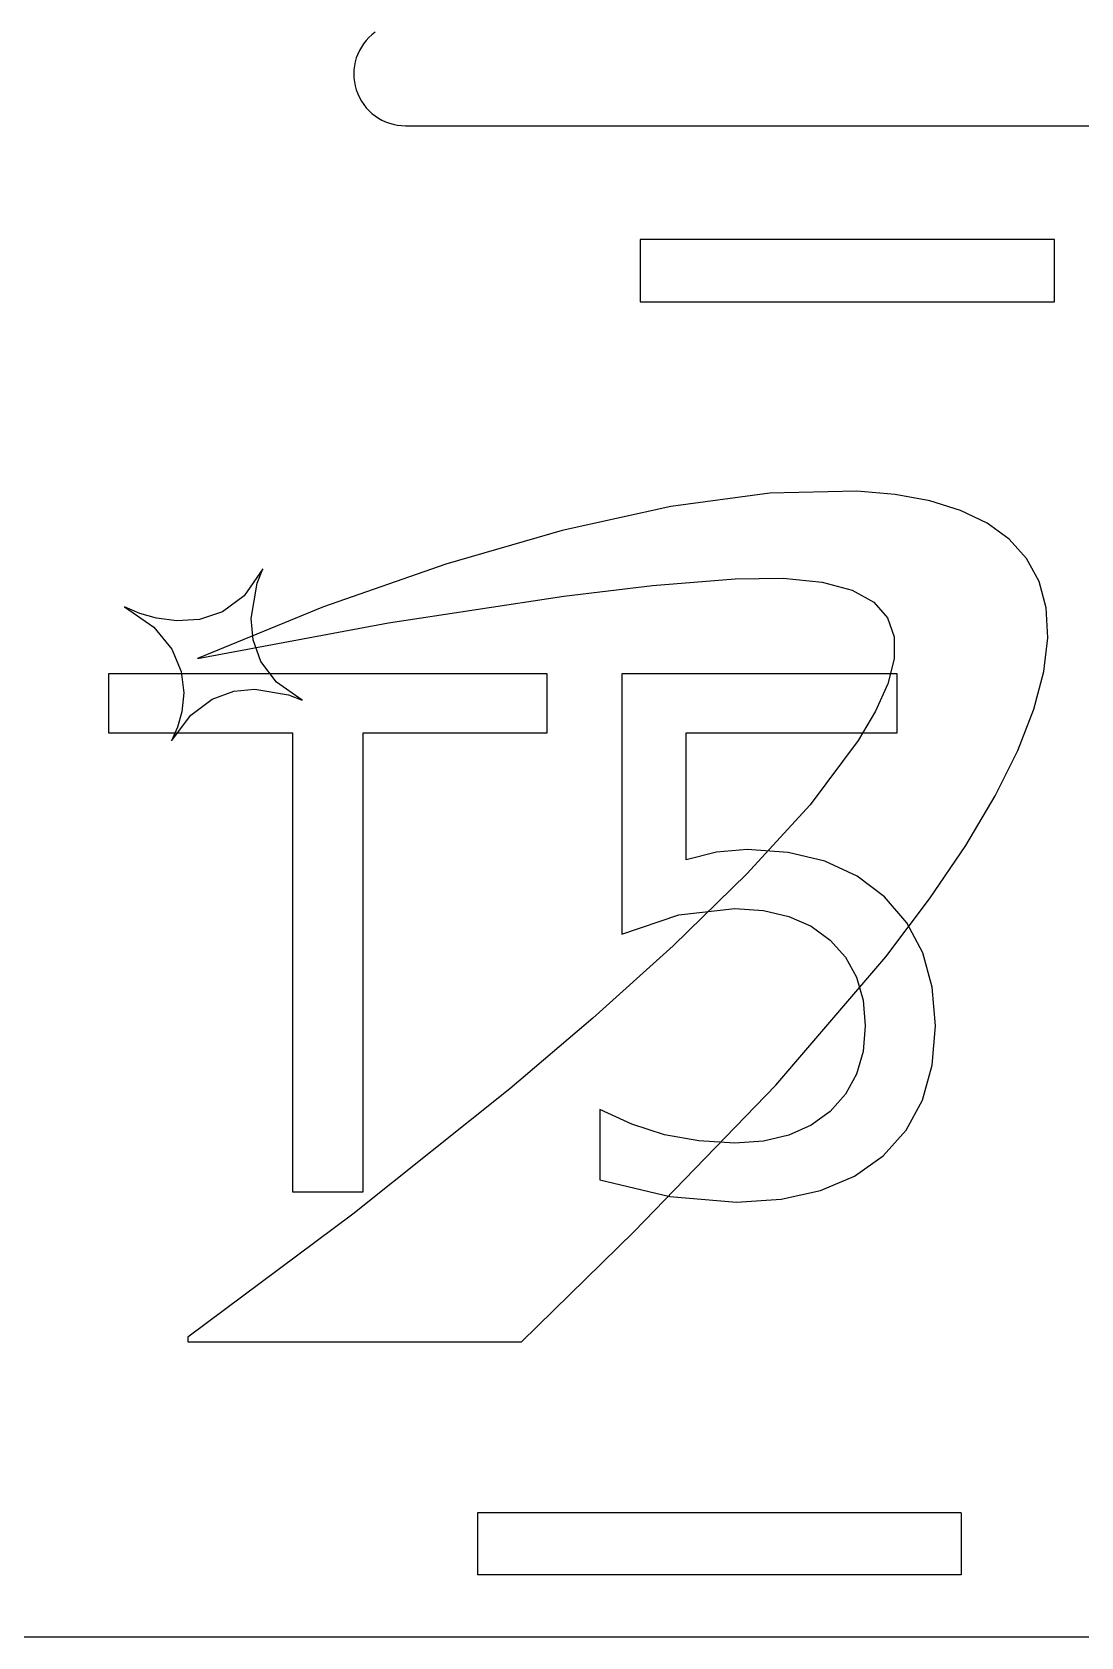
# Model space of a CAD drawing. Header units: millimetres. Extents: x -152 to 152, y -48 to 197.
# Drawn here: x -57.3 to -6.7, y -33 to 44.5 of the extents above; entities that cross this region are included whole.
import ezdxf

# ---------------------------------------------------------------- set-up
doc = ezdxf.new("R2010")
doc.units = ezdxf.units.MM

msp = doc.modelspace()

# ---------------------------------------------------------------- linework, layer by layer
at = {"color": 7, "linetype": 'Continuous', "lineweight": 25}
for p, q in [((-39.26, 40), (3.397, 40)), ((-27.932, 34.5), (-27.932, 31.5)), ((-7.932, 34.5), (-27.932, 34.5)), ((-7.932, 31.5), (-7.932, 34.5)), ((-27.932, 31.5), (-7.932, 31.5)), ((-21.677, 22.244), (-26.448, 21.601)), ((-17.476, 22.346), (-21.677, 22.244)), ((-15.621, 22.185), (-17.476, 22.346)), ((-13.944, 21.876), (-15.621, 22.185)), ((-12.459, 21.416), (-13.944, 21.876)), ((-26.448, 21.601), (-31.694, 20.45)), ((-11.177, 20.802), (-12.459, 21.416)), ((-31.694, 20.45), (-37.317, 18.824)), ((-10.11, 20.028), (-11.177, 20.802)), ((-9.272, 19.091), (-10.11, 20.028)), ((-37.317, 18.824), (-43.22, 16.754)), ((-8.673, 17.986), (-9.272, 19.091)), ((-46.148, 18.601), (-47.055, 17.296)), ((-46.713, 16.199), (-46.419, 17.899)), ((-46.419, 17.899), (-46.148, 18.601)), ((-27.331, 17.788), (-23.343, 18.116)), ((-23.343, 18.116), (-21.022, 18.146)), ((-21.022, 18.146), (-19.151, 17.958)), ((-19.151, 17.958), (-17.704, 17.566)), ((-8.326, 16.711), (-8.673, 17.986)), ((-47.055, 17.296), (-48.104, 16.511)), ((-40.076, 15.982), (-31.62, 17.276)), ((-31.62, 17.276), (-27.331, 17.788)), ((-17.704, 17.566), (-16.657, 16.984)), ((-52.093, 16.445), (-52.833, 16.758)), ((-52.833, 16.758), (-51.416, 15.78)), ((-51.288, 16.215), (-52.093, 16.445)), ((-43.22, 16.754), (-49.306, 14.272)), ((-48.104, 16.511), (-49.213, 16.141)), ((-16.657, 16.984), (-15.986, 16.227)), ((-8.243, 15.26), (-8.326, 16.711)), ((-51.416, 15.78), (-50.539, 14.719)), ((-50.301, 16.078), (-51.288, 16.215)), ((-49.213, 16.141), (-50.301, 16.078)), ((-49.306, 14.272), (-40.076, 15.982)), ((-46.625, 15.166), (-46.713, 16.199)), ((-15.986, 16.227), (-15.665, 15.308)), ((-46.25, 14.113), (-46.625, 15.166)), ((-15.665, 15.308), (-15.671, 14.241)), ((-8.436, 13.63), (-8.243, 15.26)), ((-50.539, 14.719), (-50.094, 13.639)), ((-45.491, 13.116), (-46.25, 14.113)), ((-15.671, 14.241), (-15.979, 13.042)), ((-32.424, 13.524), (-53.6, 13.524)), ((-53.6, 13.524), (-53.6, 10.674)), ((-50.094, 13.639), (-49.972, 12.608)), ((-32.424, 10.674), (-32.424, 13.524)), ((-15.524, 13.524), (-28.819, 13.524)), ((-28.819, 13.524), (-28.819, 0.95)), ((-15.524, 10.674), (-15.524, 13.524)), ((-8.917, 11.816), (-8.436, 13.63)), ((-49.972, 12.608), (-50.066, 11.691)), ((-48.597, 12.298), (-47.546, 12.684)), ((-47.546, 12.684), (-46.537, 12.785)), ((-46.537, 12.785), (-44.911, 12.513)), ((-44.25, 12.252), (-45.491, 13.116)), ((-44.911, 12.513), (-44.25, 12.252)), ((-15.979, 13.042), (-16.563, 11.725)), ((-50.066, 11.691), (-50.267, 10.953)), ((-49.623, 11.53), (-48.597, 12.298)), ((-16.563, 11.725), (-17.4, 10.303)), ((-9.699, 9.815), (-8.917, 11.816)), ((-50.558, 10.285), (-49.623, 11.53)), ((-50.267, 10.953), (-50.558, 10.285)), ((-53.6, 10.674), (-44.714, 10.674)), ((-44.714, 10.674), (-44.714, -11.507)), ((-41.31, -11.507), (-41.31, 10.674)), ((-41.31, 10.674), (-32.424, 10.674)), ((-25.718, 4.538), (-25.718, 10.674)), ((-25.718, 10.674), (-15.524, 10.674)), ((-17.4, 10.303), (-19.732, 7.203)), ((-10.794, 7.623), (-9.699, 9.815)), ((-19.732, 7.203), (-22.777, 3.857)), ((-12.212, 5.236), (-10.794, 7.623)), ((-24.242, 4.907), (-25.718, 4.538)), ((-22.767, 5.041), (-24.242, 4.907)), ((-20.78, 4.897), (-22.767, 5.041)), ((-19.011, 4.467), (-20.78, 4.897)), ((-13.968, 2.649), (-12.212, 5.236)), ((-17.46, 3.749), (-19.011, 4.467)), ((-22.777, 3.857), (-26.339, 0.378)), ((-16.128, 2.744), (-17.46, 3.749)), ((-15.057, 1.494), (-16.128, 2.744)), ((-16.073, -0.141), (-13.968, 2.649)), ((-28.819, 0.95), (-26.07, 1.889)), ((-26.07, 1.889), (-23.354, 2.19)), ((-23.354, 2.19), (-21.979, 2.095)), ((-21.979, 2.095), (-20.755, 1.809)), ((-20.755, 1.809), (-19.682, 1.332)), ((-19.682, 1.332), (-18.76, 0.665)), ((-14.292, 0.04), (-15.057, 1.494)), ((-26.339, 0.378), (-30.22, -3.118)), ((-18.76, 0.665), (-18.019, -0.166)), ((-13.833, -1.616), (-14.292, 0.04)), ((-21.377, -6.348), (-16.073, -0.141)), ((-18.019, -0.166), (-17.49, -1.133)), ((-17.49, -1.133), (-17.172, -2.237)), ((-17.172, -2.237), (-17.066, -3.476)), ((-13.68, -3.476), (-13.833, -1.616)), ((-30.22, -3.118), (-34.223, -6.518)), ((-17.066, -3.476), (-17.172, -4.716)), ((-13.837, -5.384), (-13.68, -3.476)), ((-17.172, -4.716), (-17.49, -5.819)), ((-14.308, -7.068), (-13.837, -5.384)), ((-17.49, -5.819), (-18.019, -6.787)), ((-34.223, -6.518), (-41.807, -12.575)), ((-28.223, -13.416), (-21.377, -6.348)), ((-18.019, -6.787), (-18.76, -7.618)), ((-29.876, -7.517), (-29.876, -10.921)), ((-28.342, -8.234), (-29.876, -7.517)), ((-18.76, -7.618), (-19.682, -8.285)), ((-15.094, -8.528), (-14.308, -7.068)), ((-26.757, -8.741), (-28.342, -8.234)), ((-19.682, -8.285), (-20.755, -8.762)), ((-25.102, -9.043), (-26.757, -8.741)), ((-23.354, -9.143), (-25.102, -9.043)), ((-21.979, -9.048), (-23.354, -9.143)), ((-20.755, -8.762), (-21.979, -9.048)), ((-16.195, -9.764), (-15.094, -8.528)), ((-17.581, -10.739), (-16.195, -9.764)), ((-19.225, -11.436), (-17.581, -10.739)), ((-44.714, -11.507), (-41.31, -11.507)), ((-29.876, -10.921), (-26.506, -11.725)), ((-21.127, -11.854), (-19.225, -11.436)), ((-26.506, -11.725), (-23.287, -11.993)), ((-23.287, -11.993), (-21.127, -11.854)), ((-41.807, -12.575), (-49.766, -18.515)), ((-33.655, -18.75), (-28.223, -13.416)), ((-49.766, -18.515), (-49.766, -18.75)), ((-49.766, -18.75), (-33.655, -18.75)), ((-12.44, -27), (-35.783, -27)), ((-35.783, -27), (-35.783, -30)), ((-12.44, -27), (-12.44, -30)), ((-12.44, -30), (-35.783, -30)), ((-149.5, -33), (55, -33))]:
    msp.add_line(p, q, dxfattribs=at)
msp.add_arc((-39.26, 42.5), 2.5, 125.90723, 270, dxfattribs=at)

doc.saveas('drawing.dxf')
